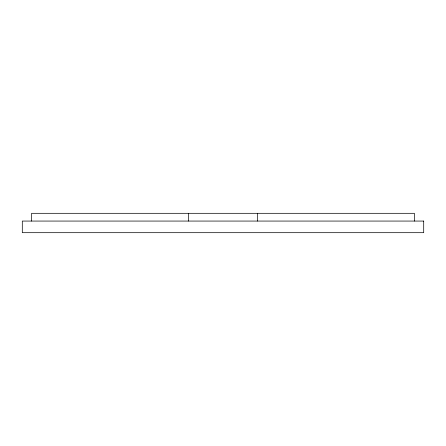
<?xml version="1.0" encoding="UTF-8"?>
<svg xmlns="http://www.w3.org/2000/svg" width="446" height="446" viewBox="0 0 446 446"><rect width="100%" height="100%" fill="white"/><g stroke="black" fill="none" stroke-linecap="round" stroke-linejoin="round"><path stroke-width="0.67" d="M414.401 221.065L414.401 213.316L31.599 213.316L31.599 221.065M257.481 213.316L257.481 221.065M188.519 213.316L188.519 221.065M423.7 221.065L22.3 221.065L22.3 232.684L423.7 232.684L423.7 221.065"/></g></svg>
